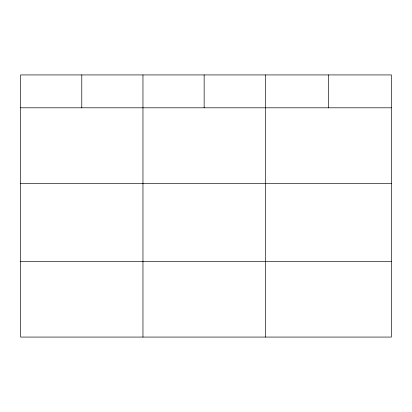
<?xml version="1.0" encoding="UTF-8"?>
<svg xmlns="http://www.w3.org/2000/svg" width="412" height="412" viewBox="0 0 412 412"><rect width="100%" height="100%" fill="white"/><g stroke="black" fill="none" stroke-linecap="round" stroke-linejoin="round"><path stroke-width="0.62" d="M391.4 107.805L391.4 337.073L20.6 337.073L20.6 74.927L391.4 74.927L391.4 107.805L20.6 107.805M20.6 183.464L391.4 183.464M20.6 261.414L391.4 261.414M328.364 74.927L328.364 107.805M265.328 74.927L265.328 337.073M204.146 74.927L204.146 107.805M142.964 74.927L142.964 337.073M81.782 74.927L81.782 107.805"/></g></svg>
